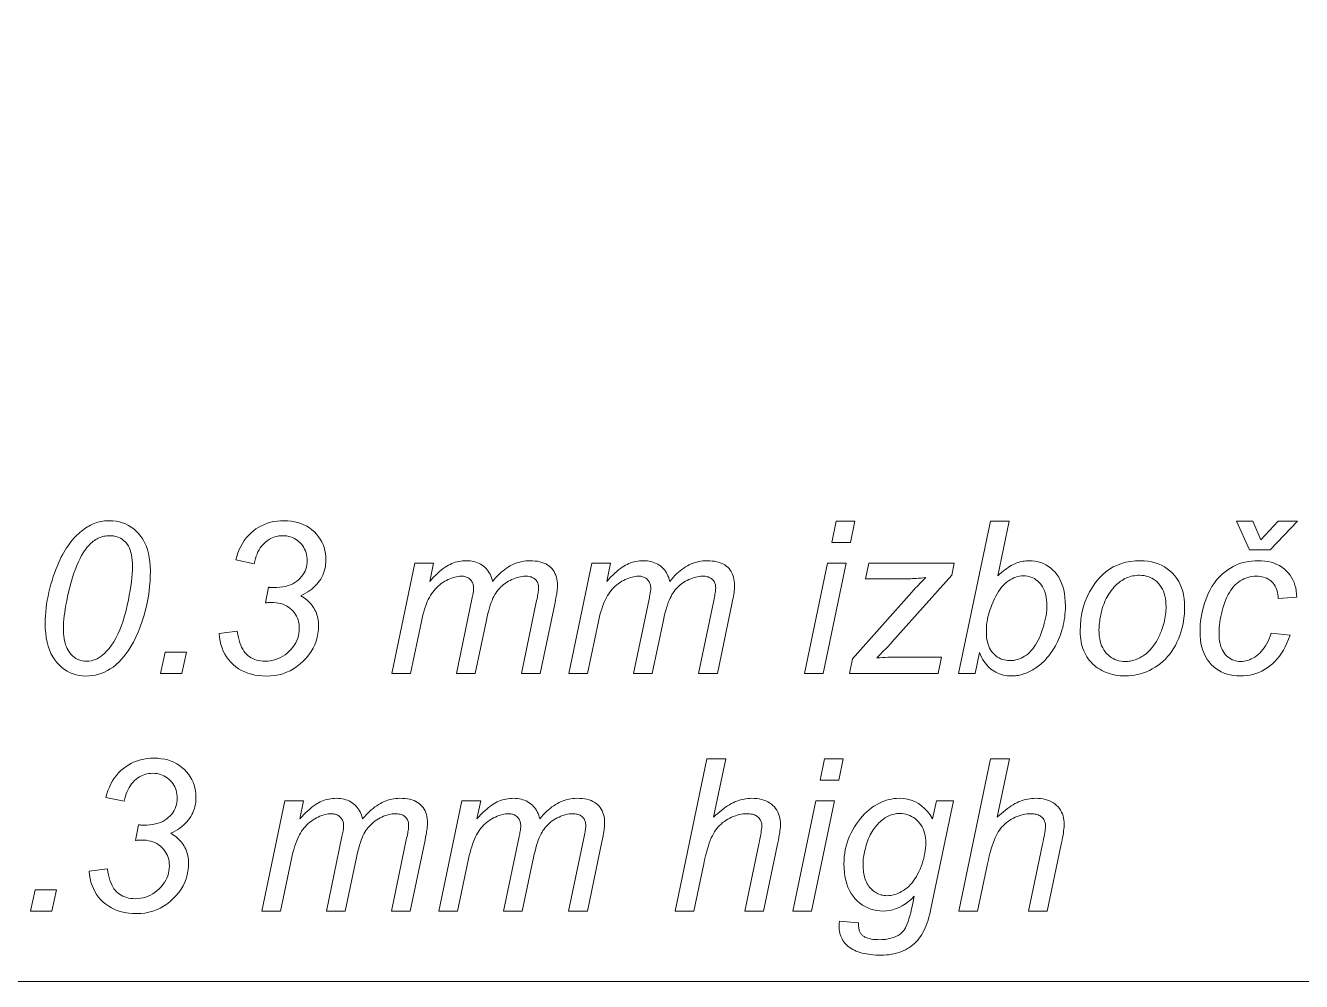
# Model space of a CAD drawing. Extents: x 0 to 420, y 0 to 594.
# Drawn here: x 80.12 to 105.27, y 207.72 to 226.56 of the extents above; entities that cross this region are included whole.
import ezdxf

# ---------------------------------------------------------------- set-up
doc = ezdxf.new("R2010")
doc.units = 0

msp = doc.modelspace()

# ---------------------------------------------------------------- linework, layer by layer
at = {"lineweight": 13}
msp.add_lwpolyline([(132.351, 299.588), (115.354, 207.718), (56.916, 207.718)], dxfattribs=at)
for points in [[(80.509, 214.772), (80.51, 214.849), (80.513, 214.925), (80.519, 215.002), (80.527, 215.079), (80.537, 215.156), (80.549, 215.234), (80.564, 215.311), (80.581, 215.389), (80.601, 215.467), (80.622, 215.546), (80.645, 215.623), (80.669, 215.697), (80.693, 215.767), (80.717, 215.835), (80.742, 215.899), (80.768, 215.961), (80.794, 216.019), (80.82, 216.074), (80.847, 216.126), (80.875, 216.174), (80.903, 216.22), (80.931, 216.264), (80.959, 216.306), (80.988, 216.346), (81.017, 216.384), (81.046, 216.42), (81.075, 216.453), (81.104, 216.485), (81.134, 216.515), (81.163, 216.542), (81.193, 216.568), (81.223, 216.593), (81.253, 216.616), (81.282, 216.638), (81.312, 216.658), (81.341, 216.677), (81.37, 216.694), (81.399, 216.71), (81.428, 216.725), (81.457, 216.738), (81.486, 216.75), (81.516, 216.76), (81.546, 216.77), (81.578, 216.778), (81.609, 216.785), (81.642, 216.79), (81.675, 216.795), (81.708, 216.798), (81.742, 216.8), (81.777, 216.8), (81.845, 216.798), (81.91, 216.79), (81.973, 216.777), (82.034, 216.759), (82.093, 216.736), (82.149, 216.708), (82.203, 216.675), (82.255, 216.637), (82.304, 216.593), (82.351, 216.545), (82.395, 216.491), (82.434, 216.433), (82.469, 216.371), (82.499, 216.304), (82.524, 216.232), (82.545, 216.156), (82.561, 216.075), (82.572, 215.99), (82.579, 215.9), (82.582, 215.806), (82.58, 215.706), (82.575, 215.607), (82.567, 215.508), (82.556, 215.41), (82.542, 215.311), (82.524, 215.213), (82.503, 215.115), (82.479, 215.017), (82.452, 214.919), (82.422, 214.821), (82.383, 214.709), (82.341, 214.602), (82.296, 214.501), (82.248, 214.406), (82.197, 214.317), (82.143, 214.233), (82.086, 214.155), (82.026, 214.083), (81.964, 214.016), (81.898, 213.956), (81.846, 213.914), (81.792, 213.877), (81.737, 213.844), (81.68, 213.816), (81.622, 213.792), (81.563, 213.772), (81.502, 213.757), (81.44, 213.746), (81.376, 213.739), (81.311, 213.737), (81.244, 213.74), (81.18, 213.747), (81.118, 213.761), (81.057, 213.779), (80.999, 213.803), (80.943, 213.832), (80.89, 213.867), (80.838, 213.906), (80.788, 213.952), (80.741, 214.002), (80.697, 214.057), (80.657, 214.118), (80.622, 214.183), (80.592, 214.252), (80.567, 214.327), (80.546, 214.406), (80.529, 214.491), (80.518, 214.58), (80.511, 214.674)], [(83.936, 214.574), (84.296, 214.619), (84.306, 214.558), (84.317, 214.5), (84.33, 214.446), (84.345, 214.395), (84.362, 214.349), (84.381, 214.305), (84.402, 214.265), (84.425, 214.229), (84.45, 214.197), (84.478, 214.168), (84.506, 214.142), (84.537, 214.119), (84.569, 214.098), (84.604, 214.081), (84.639, 214.066), (84.677, 214.053), (84.716, 214.044), (84.757, 214.037), (84.8, 214.033), (84.845, 214.032), (84.899, 214.034), (84.952, 214.039), (85.003, 214.049), (85.052, 214.063), (85.1, 214.081), (85.147, 214.102), (85.192, 214.128), (85.236, 214.157), (85.278, 214.191), (85.319, 214.228), (85.356, 214.268), (85.39, 214.309), (85.42, 214.351), (85.446, 214.394), (85.468, 214.439), (85.486, 214.484), (85.5, 214.531), (85.51, 214.579), (85.516, 214.628), (85.518, 214.678), (85.517, 214.722), (85.512, 214.764), (85.505, 214.804), (85.494, 214.843), (85.481, 214.88), (85.464, 214.916), (85.445, 214.95), (85.423, 214.983), (85.397, 215.014), (85.369, 215.044), (85.338, 215.071), (85.305, 215.095), (85.27, 215.117), (85.233, 215.136), (85.194, 215.152), (85.153, 215.165), (85.109, 215.175), (85.064, 215.182), (85.017, 215.186), (84.968, 215.188), (84.961, 215.188), (84.954, 215.187), (84.945, 215.187), (84.935, 215.186), (84.924, 215.186), (84.911, 215.185), (84.897, 215.184), (84.882, 215.183), (84.866, 215.181), (84.849, 215.18), (84.912, 215.489), (84.923, 215.487), (84.933, 215.486), (84.944, 215.484), (84.954, 215.483), (84.965, 215.482), (84.975, 215.482), (84.985, 215.481), (84.995, 215.481), (85.005, 215.48), (85.015, 215.48), (85.077, 215.482), (85.136, 215.487), (85.192, 215.494), (85.245, 215.505), (85.295, 215.519), (85.343, 215.536), (85.387, 215.556), (85.429, 215.579), (85.467, 215.606), (85.503, 215.635), (85.535, 215.667), (85.564, 215.7), (85.59, 215.734), (85.612, 215.77), (85.631, 215.807), (85.646, 215.846), (85.658, 215.886), (85.667, 215.927), (85.672, 215.97), (85.674, 216.015), (85.672, 216.055), (85.668, 216.095), (85.661, 216.133), (85.651, 216.169), (85.639, 216.205), (85.623, 216.239), (85.605, 216.272), (85.584, 216.303), (85.56, 216.334), (85.533, 216.362), (85.505, 216.389), (85.475, 216.413), (85.444, 216.434), (85.411, 216.453), (85.378, 216.468), (85.343, 216.481), (85.307, 216.491), (85.269, 216.498), (85.231, 216.502), (85.191, 216.504), (85.151, 216.502), (85.113, 216.498), (85.075, 216.491), (85.038, 216.481), (85.002, 216.468), (84.967, 216.452), (84.932, 216.433), (84.899, 216.411), (84.866, 216.387), (84.834, 216.359), (84.803, 216.329), (84.775, 216.297), (84.749, 216.262), (84.725, 216.225), (84.703, 216.185), (84.684, 216.143), (84.667, 216.099), (84.653, 216.052), (84.64, 216.003), (84.63, 215.951), (84.266, 216.025), (84.285, 216.097), (84.308, 216.166), (84.335, 216.232), (84.364, 216.294), (84.397, 216.353), (84.433, 216.409), (84.473, 216.461), (84.516, 216.51), (84.562, 216.556), (84.612, 216.598), (84.664, 216.636), (84.718, 216.671), (84.774, 216.701), (84.831, 216.727), (84.891, 216.75), (84.952, 216.768), (85.016, 216.782), (85.081, 216.792), (85.148, 216.798), (85.217, 216.8), (85.29, 216.798), (85.359, 216.791), (85.426, 216.78), (85.49, 216.765), (85.551, 216.745), (85.609, 216.72), (85.664, 216.691), (85.717, 216.658), (85.767, 216.62), (85.814, 216.577), (85.857, 216.532), (85.896, 216.484), (85.93, 216.434), (85.96, 216.382), (85.985, 216.329), (86.005, 216.273), (86.021, 216.215), (86.033, 216.155), (86.04, 216.093), (86.042, 216.029), (86.041, 215.982), (86.037, 215.936), (86.031, 215.892), (86.022, 215.849), (86.011, 215.807), (85.997, 215.766), (85.981, 215.726), (85.963, 215.688), (85.942, 215.65), (85.918, 215.614), (85.892, 215.58), (85.864, 215.546), (85.833, 215.514), (85.799, 215.482), (85.763, 215.453), (85.725, 215.424), (85.684, 215.396), (85.641, 215.37), (85.595, 215.345), (85.547, 215.321), (85.581, 215.299), (85.614, 215.277), (85.644, 215.254), (85.673, 215.23), (85.7, 215.206), (85.726, 215.18), (85.75, 215.154), (85.771, 215.126), (85.791, 215.098), (85.81, 215.069), (85.826, 215.039), (85.841, 215.008), (85.854, 214.977), (85.865, 214.944), (85.875, 214.911), (85.883, 214.877), (85.889, 214.842), (85.893, 214.806), (85.896, 214.769), (85.897, 214.731), (85.894, 214.652), (85.885, 214.574), (85.87, 214.499), (85.848, 214.426), (85.821, 214.355), (85.788, 214.286), (85.749, 214.22), (85.704, 214.155), (85.652, 214.093), (85.595, 214.033), (85.533, 213.976), (85.469, 213.926), (85.403, 213.882), (85.335, 213.843), (85.264, 213.811), (85.19, 213.784), (85.115, 213.764), (85.037, 213.749), (84.956, 213.74), (84.873, 213.737), (84.794, 213.739), (84.717, 213.746), (84.643, 213.757), (84.573, 213.773), (84.505, 213.794), (84.441, 213.819), (84.38, 213.849), (84.322, 213.883), (84.267, 213.922), (84.216, 213.965), (84.168, 214.012), (84.124, 214.062), (84.085, 214.116), (84.051, 214.172), (84.02, 214.231), (83.995, 214.294), (83.973, 214.359), (83.957, 214.428), (83.944, 214.499)], [(96.014, 216.369), (96.102, 216.788), (96.47, 216.788), (96.382, 216.369)], [(98.515, 213.788), (99.141, 216.788), (99.511, 216.788), (99.288, 215.716), (99.323, 215.747), (99.357, 215.777), (99.391, 215.804), (99.424, 215.83), (99.456, 215.854), (99.488, 215.875), (99.519, 215.895), (99.549, 215.914), (99.578, 215.93), (99.607, 215.944), (99.636, 215.957), (99.665, 215.968), (99.695, 215.978), (99.724, 215.986), (99.754, 215.994), (99.784, 216), (99.814, 216.004), (99.845, 216.008), (99.875, 216.01), (99.906, 216.01), (99.966, 216.008), (100.024, 216.001), (100.08, 215.99), (100.134, 215.974), (100.186, 215.954), (100.236, 215.929), (100.283, 215.899), (100.329, 215.865), (100.373, 215.826), (100.415, 215.783), (100.453, 215.736), (100.488, 215.684), (100.519, 215.628), (100.545, 215.568), (100.567, 215.504), (100.586, 215.436), (100.6, 215.364), (100.61, 215.288), (100.616, 215.207), (100.618, 215.122), (100.618, 215.065), (100.615, 215.009), (100.611, 214.954), (100.605, 214.899), (100.598, 214.846), (100.589, 214.794), (100.578, 214.742), (100.566, 214.692), (100.552, 214.643), (100.537, 214.594), (100.52, 214.547), (100.502, 214.502), (100.484, 214.458), (100.465, 214.415), (100.445, 214.374), (100.424, 214.335), (100.403, 214.297), (100.381, 214.26), (100.358, 214.226), (100.334, 214.192), (100.31, 214.16), (100.285, 214.13), (100.261, 214.1), (100.236, 214.073), (100.211, 214.046), (100.186, 214.021), (100.161, 213.997), (100.136, 213.974), (100.11, 213.952), (100.084, 213.932), (100.058, 213.913), (100.032, 213.895), (100.006, 213.878), (99.98, 213.862), (99.954, 213.847), (99.927, 213.833), (99.901, 213.82), (99.874, 213.808), (99.847, 213.797), (99.82, 213.787), (99.793, 213.778), (99.767, 213.77), (99.74, 213.763), (99.714, 213.756), (99.688, 213.751), (99.662, 213.747), (99.636, 213.743), (99.611, 213.741), (99.585, 213.739), (99.56, 213.739), (99.518, 213.74), (99.476, 213.743), (99.436, 213.749), (99.397, 213.757), (99.358, 213.767), (99.321, 213.78), (99.285, 213.795), (99.249, 213.812), (99.215, 213.831), (99.182, 213.853), (99.15, 213.876), (99.119, 213.903), (99.09, 213.931), (99.062, 213.963), (99.036, 213.996), (99.011, 214.032), (98.988, 214.07), (98.966, 214.111), (98.945, 214.154), (98.926, 214.199), (98.84, 213.788)], [(105.196, 216.788), (104.654, 216.225), (104.245, 216.225), (103.993, 216.788), (104.316, 216.788), (104.472, 216.424), (104.811, 216.788)], [(80.867, 214.678), (80.868, 214.624), (80.87, 214.573), (80.875, 214.523), (80.881, 214.477), (80.89, 214.432), (80.9, 214.39), (80.912, 214.351), (80.926, 214.313), (80.941, 214.279), (80.959, 214.246), (80.985, 214.206), (81.014, 214.169), (81.045, 214.137), (81.078, 214.109), (81.114, 214.085), (81.152, 214.066), (81.193, 214.051), (81.236, 214.04), (81.281, 214.034), (81.329, 214.032), (81.372, 214.034), (81.414, 214.039), (81.455, 214.049), (81.495, 214.063), (81.534, 214.08), (81.573, 214.102), (81.611, 214.127), (81.648, 214.156), (81.684, 214.189), (81.72, 214.226), (81.77, 214.283), (81.816, 214.346), (81.861, 214.413), (81.903, 214.486), (81.942, 214.564), (81.979, 214.647), (82.014, 214.735), (82.045, 214.828), (82.075, 214.926), (82.102, 215.029), (82.126, 215.133), (82.148, 215.233), (82.167, 215.329), (82.184, 215.421), (82.198, 215.51), (82.209, 215.594), (82.218, 215.675), (82.224, 215.752), (82.228, 215.825), (82.23, 215.894), (82.228, 215.957), (82.225, 216.016), (82.218, 216.072), (82.21, 216.124), (82.199, 216.172), (82.185, 216.217), (82.169, 216.258), (82.15, 216.296), (82.129, 216.33), (82.106, 216.36), (82.08, 216.388), (82.053, 216.412), (82.024, 216.433), (81.994, 216.452), (81.962, 216.468), (81.929, 216.481), (81.894, 216.491), (81.857, 216.498), (81.819, 216.502), (81.779, 216.504), (81.75, 216.503), (81.721, 216.501), (81.693, 216.497), (81.665, 216.492), (81.637, 216.485), (81.61, 216.476), (81.583, 216.467), (81.556, 216.455), (81.53, 216.442), (81.504, 216.428), (81.479, 216.412), (81.453, 216.393), (81.428, 216.373), (81.404, 216.35), (81.379, 216.325), (81.355, 216.298), (81.331, 216.269), (81.307, 216.237), (81.283, 216.204), (81.26, 216.168), (81.227, 216.113), (81.195, 216.054), (81.164, 215.989), (81.134, 215.919), (81.105, 215.844), (81.076, 215.763), (81.049, 215.678), (81.022, 215.587), (80.996, 215.491), (80.971, 215.39), (80.951, 215.304), (80.933, 215.22), (80.918, 215.141), (80.904, 215.064), (80.893, 214.991), (80.883, 214.922), (80.876, 214.856), (80.871, 214.793), (80.868, 214.734)], [(87.339, 213.788), (87.794, 215.961), (88.164, 215.961), (88.088, 215.603), (88.129, 215.648), (88.169, 215.69), (88.208, 215.729), (88.247, 215.765), (88.284, 215.799), (88.321, 215.829), (88.356, 215.857), (88.391, 215.882), (88.425, 215.903), (88.458, 215.922), (88.491, 215.939), (88.524, 215.954), (88.558, 215.967), (88.592, 215.979), (88.627, 215.988), (88.663, 215.996), (88.699, 216.003), (88.736, 216.007), (88.773, 216.01), (88.811, 216.01), (88.851, 216.009), (88.889, 216.006), (88.926, 216.001), (88.962, 215.993), (88.997, 215.984), (89.03, 215.972), (89.062, 215.958), (89.092, 215.942), (89.122, 215.923), (89.149, 215.903), (89.176, 215.881), (89.2, 215.857), (89.223, 215.831), (89.243, 215.803), (89.262, 215.774), (89.279, 215.743), (89.294, 215.711), (89.308, 215.677), (89.319, 215.641), (89.328, 215.603), (89.362, 215.643), (89.395, 215.681), (89.429, 215.717), (89.464, 215.75), (89.499, 215.782), (89.534, 215.812), (89.569, 215.839), (89.605, 215.864), (89.641, 215.888), (89.677, 215.909), (89.714, 215.928), (89.751, 215.946), (89.789, 215.961), (89.827, 215.974), (89.865, 215.985), (89.904, 215.994), (89.943, 216.001), (89.983, 216.006), (90.023, 216.009), (90.063, 216.01), (90.116, 216.009), (90.167, 216.005), (90.214, 215.999), (90.259, 215.99), (90.301, 215.978), (90.341, 215.964), (90.377, 215.947), (90.411, 215.928), (90.443, 215.906), (90.471, 215.882), (90.497, 215.855), (90.52, 215.826), (90.541, 215.795), (90.558, 215.762), (90.573, 215.726), (90.586, 215.689), (90.595, 215.65), (90.602, 215.608), (90.606, 215.565), (90.607, 215.519), (90.607, 215.498), (90.606, 215.474), (90.603, 215.447), (90.6, 215.418), (90.596, 215.386), (90.591, 215.352), (90.584, 215.315), (90.577, 215.275), (90.569, 215.233), (90.56, 215.188), (90.268, 213.788), (89.897, 213.788), (90.196, 215.225), (90.204, 215.259), (90.21, 215.291), (90.216, 215.321), (90.221, 215.349), (90.225, 215.376), (90.229, 215.4), (90.232, 215.422), (90.233, 215.442), (90.235, 215.46), (90.235, 215.476), (90.234, 215.497), (90.232, 215.517), (90.229, 215.536), (90.224, 215.554), (90.218, 215.571), (90.211, 215.588), (90.202, 215.603), (90.192, 215.618), (90.18, 215.631), (90.167, 215.644), (90.153, 215.656), (90.138, 215.666), (90.122, 215.675), (90.105, 215.683), (90.086, 215.69), (90.067, 215.696), (90.046, 215.7), (90.024, 215.703), (90.001, 215.705), (89.977, 215.706), (89.944, 215.705), (89.911, 215.702), (89.877, 215.696), (89.844, 215.689), (89.81, 215.68), (89.776, 215.669), (89.742, 215.656), (89.708, 215.641), (89.674, 215.624), (89.64, 215.605), (89.606, 215.585), (89.574, 215.563), (89.543, 215.539), (89.514, 215.515), (89.487, 215.489), (89.461, 215.462), (89.436, 215.434), (89.414, 215.405), (89.392, 215.374), (89.372, 215.342), (89.354, 215.308), (89.335, 215.27), (89.317, 215.229), (89.3, 215.184), (89.283, 215.136), (89.267, 215.084), (89.251, 215.029), (89.235, 214.97), (89.22, 214.908), (89.206, 214.842), (88.985, 213.788), (88.614, 213.788), (88.921, 215.255), (88.927, 215.284), (88.933, 215.312), (88.938, 215.337), (88.942, 215.361), (88.946, 215.383), (88.949, 215.404), (88.951, 215.422), (88.953, 215.439), (88.954, 215.455), (88.954, 215.468), (88.953, 215.489), (88.951, 215.509), (88.948, 215.528), (88.943, 215.547), (88.937, 215.564), (88.93, 215.581), (88.921, 215.597), (88.911, 215.612), (88.9, 215.627), (88.887, 215.64), (88.874, 215.652), (88.859, 215.664), (88.844, 215.673), (88.828, 215.682), (88.811, 215.689), (88.793, 215.695), (88.775, 215.7), (88.756, 215.703), (88.735, 215.705), (88.715, 215.706), (88.683, 215.705), (88.651, 215.702), (88.619, 215.696), (88.586, 215.689), (88.553, 215.68), (88.52, 215.669), (88.486, 215.656), (88.453, 215.641), (88.418, 215.624), (88.384, 215.605), (88.35, 215.584), (88.317, 215.562), (88.286, 215.538), (88.256, 215.512), (88.227, 215.485), (88.2, 215.457), (88.174, 215.426), (88.149, 215.394), (88.125, 215.361), (88.103, 215.326), (88.081, 215.289), (88.061, 215.248), (88.041, 215.205), (88.022, 215.158), (88.004, 215.109), (87.987, 215.056), (87.97, 215.001), (87.954, 214.942), (87.939, 214.88), (87.925, 214.815), (87.71, 213.788)], [(90.831, 213.788), (91.285, 215.961), (91.655, 215.961), (91.579, 215.603), (91.62, 215.648), (91.66, 215.69), (91.7, 215.729), (91.738, 215.765), (91.775, 215.799), (91.812, 215.829), (91.847, 215.857), (91.882, 215.882), (91.916, 215.903), (91.949, 215.922), (91.982, 215.939), (92.015, 215.954), (92.049, 215.967), (92.083, 215.979), (92.118, 215.988), (92.154, 215.996), (92.19, 216.003), (92.227, 216.007), (92.264, 216.01), (92.302, 216.01), (92.342, 216.009), (92.38, 216.006), (92.417, 216.001), (92.453, 215.993), (92.488, 215.984), (92.521, 215.972), (92.553, 215.958), (92.583, 215.942), (92.613, 215.923), (92.641, 215.903), (92.667, 215.881), (92.691, 215.857), (92.714, 215.831), (92.735, 215.803), (92.753, 215.774), (92.77, 215.743), (92.785, 215.711), (92.799, 215.677), (92.81, 215.641), (92.82, 215.603), (92.853, 215.643), (92.887, 215.681), (92.921, 215.717), (92.955, 215.75), (92.99, 215.782), (93.025, 215.812), (93.06, 215.839), (93.096, 215.864), (93.132, 215.888), (93.169, 215.909), (93.205, 215.928), (93.243, 215.946), (93.28, 215.961), (93.318, 215.974), (93.357, 215.985), (93.395, 215.994), (93.434, 216.001), (93.474, 216.006), (93.514, 216.009), (93.554, 216.01), (93.607, 216.009), (93.658, 216.005), (93.705, 215.999), (93.75, 215.99), (93.792, 215.978), (93.832, 215.964), (93.869, 215.947), (93.903, 215.928), (93.934, 215.906), (93.963, 215.882), (93.988, 215.855), (94.012, 215.826), (94.032, 215.795), (94.05, 215.762), (94.065, 215.726), (94.077, 215.689), (94.086, 215.65), (94.093, 215.608), (94.097, 215.565), (94.099, 215.519), (94.098, 215.498), (94.097, 215.474), (94.094, 215.447), (94.091, 215.418), (94.087, 215.386), (94.082, 215.352), (94.076, 215.315), (94.068, 215.275), (94.06, 215.233), (94.052, 215.188), (93.759, 213.788), (93.389, 213.788), (93.687, 215.225), (93.695, 215.259), (93.701, 215.291), (93.707, 215.321), (93.712, 215.349), (93.716, 215.376), (93.72, 215.4), (93.723, 215.422), (93.725, 215.442), (93.726, 215.46), (93.726, 215.476), (93.725, 215.497), (93.723, 215.517), (93.72, 215.536), (93.715, 215.554), (93.709, 215.571), (93.702, 215.588), (93.693, 215.603), (93.683, 215.618), (93.671, 215.631), (93.659, 215.644), (93.645, 215.656), (93.629, 215.666), (93.613, 215.675), (93.596, 215.683), (93.577, 215.69), (93.558, 215.696), (93.537, 215.7), (93.515, 215.703), (93.492, 215.705), (93.468, 215.706), (93.435, 215.705), (93.402, 215.702), (93.368, 215.696), (93.335, 215.689), (93.301, 215.68), (93.267, 215.669), (93.233, 215.656), (93.199, 215.641), (93.165, 215.624), (93.131, 215.605), (93.097, 215.585), (93.065, 215.563), (93.034, 215.539), (93.005, 215.515), (92.978, 215.489), (92.952, 215.462), (92.928, 215.434), (92.905, 215.405), (92.883, 215.374), (92.864, 215.342), (92.845, 215.308), (92.826, 215.27), (92.809, 215.229), (92.791, 215.184), (92.774, 215.136), (92.758, 215.084), (92.742, 215.029), (92.726, 214.97), (92.711, 214.908), (92.697, 214.842), (92.476, 213.788), (92.105, 213.788), (92.412, 215.255), (92.419, 215.284), (92.424, 215.312), (92.429, 215.337), (92.433, 215.361), (92.437, 215.383), (92.44, 215.404), (92.442, 215.422), (92.444, 215.439), (92.445, 215.455), (92.445, 215.468), (92.444, 215.489), (92.442, 215.509), (92.439, 215.528), (92.434, 215.547), (92.428, 215.564), (92.421, 215.581), (92.413, 215.597), (92.403, 215.612), (92.391, 215.627), (92.379, 215.64), (92.365, 215.652), (92.35, 215.664), (92.335, 215.673), (92.319, 215.682), (92.302, 215.689), (92.284, 215.695), (92.266, 215.7), (92.247, 215.703), (92.227, 215.705), (92.206, 215.706), (92.174, 215.705), (92.142, 215.702), (92.11, 215.696), (92.077, 215.689), (92.044, 215.68), (92.011, 215.669), (91.978, 215.656), (91.944, 215.641), (91.91, 215.624), (91.875, 215.605), (91.841, 215.584), (91.809, 215.562), (91.777, 215.538), (91.747, 215.512), (91.718, 215.485), (91.691, 215.457), (91.665, 215.426), (91.64, 215.394), (91.616, 215.361), (91.594, 215.326), (91.573, 215.289), (91.552, 215.248), (91.532, 215.205), (91.513, 215.158), (91.495, 215.109), (91.478, 215.056), (91.461, 215.001), (91.445, 214.942), (91.43, 214.88), (91.416, 214.815), (91.201, 213.788)], [(95.474, 213.788), (95.928, 215.961), (96.298, 215.961), (95.844, 213.788)], [(96.362, 213.788), (96.421, 214.075), (97.59, 215.39), (97.615, 215.418), (97.641, 215.446), (97.667, 215.475), (97.694, 215.503), (97.722, 215.532), (97.75, 215.561), (97.779, 215.59), (97.808, 215.62), (97.838, 215.649), (97.868, 215.679), (97.817, 215.674), (97.768, 215.669), (97.723, 215.665), (97.681, 215.662), (97.641, 215.659), (97.605, 215.657), (97.572, 215.655), (97.541, 215.653), (97.514, 215.653), (97.489, 215.652), (96.681, 215.652), (96.747, 215.961), (98.427, 215.961), (98.378, 215.728), (97.199, 214.404), (97.178, 214.381), (97.155, 214.356), (97.13, 214.329), (97.103, 214.301), (97.074, 214.27), (97.043, 214.239), (97.01, 214.205), (96.976, 214.17), (96.939, 214.133), (96.9, 214.095), (96.96, 214.099), (97.016, 214.102), (97.068, 214.104), (97.116, 214.107), (97.16, 214.109), (97.201, 214.11), (97.237, 214.112), (97.27, 214.113), (97.299, 214.113), (97.324, 214.113), (98.179, 214.113), (98.112, 213.788)], [(100.911, 214.613), (100.915, 214.738), (100.926, 214.859), (100.945, 214.975), (100.971, 215.087), (101.005, 215.194), (101.046, 215.298), (101.095, 215.396), (101.151, 215.491), (101.214, 215.581), (101.285, 215.667), (101.349, 215.732), (101.417, 215.79), (101.488, 215.842), (101.563, 215.887), (101.643, 215.924), (101.726, 215.955), (101.812, 215.979), (101.903, 215.997), (101.998, 216.007), (102.096, 216.01), (102.173, 216.008), (102.247, 216.001), (102.318, 215.988), (102.386, 215.971), (102.451, 215.949), (102.512, 215.922), (102.571, 215.89), (102.627, 215.853), (102.68, 215.812), (102.729, 215.765), (102.775, 215.714), (102.816, 215.66), (102.852, 215.602), (102.883, 215.541), (102.91, 215.476), (102.931, 215.408), (102.948, 215.337), (102.96, 215.262), (102.967, 215.184), (102.97, 215.102), (102.968, 215.027), (102.964, 214.954), (102.956, 214.882), (102.945, 214.811), (102.932, 214.74), (102.915, 214.671), (102.895, 214.603), (102.873, 214.536), (102.847, 214.47), (102.818, 214.405), (102.787, 214.342), (102.753, 214.282), (102.716, 214.225), (102.677, 214.171), (102.635, 214.12), (102.59, 214.072), (102.544, 214.028), (102.494, 213.986), (102.442, 213.947), (102.387, 213.911), (102.331, 213.878), (102.275, 213.849), (102.217, 213.823), (102.159, 213.801), (102.101, 213.782), (102.042, 213.766), (101.982, 213.754), (101.922, 213.746), (101.861, 213.741), (101.799, 213.739), (101.749, 213.74), (101.699, 213.743), (101.651, 213.749), (101.604, 213.756), (101.557, 213.766), (101.511, 213.778), (101.466, 213.792), (101.423, 213.808), (101.38, 213.827), (101.338, 213.847), (101.297, 213.87), (101.259, 213.894), (101.222, 213.921), (101.187, 213.949), (101.155, 213.978), (101.124, 214.01), (101.095, 214.043), (101.068, 214.079), (101.043, 214.116), (101.02, 214.154), (101, 214.195), (100.981, 214.236), (100.965, 214.279), (100.95, 214.323), (100.938, 214.368), (100.929, 214.415), (100.921, 214.462), (100.915, 214.511), (100.912, 214.561)], [(104.676, 214.58), (105.047, 214.541), (105.018, 214.462), (104.986, 214.387), (104.953, 214.316), (104.917, 214.249), (104.878, 214.186), (104.837, 214.128), (104.794, 214.074), (104.749, 214.024), (104.701, 213.978), (104.651, 213.936), (104.599, 213.899), (104.545, 213.865), (104.49, 213.836), (104.434, 213.81), (104.376, 213.788), (104.317, 213.771), (104.257, 213.757), (104.195, 213.747), (104.131, 213.741), (104.067, 213.739), (103.997, 213.741), (103.93, 213.748), (103.866, 213.76), (103.805, 213.776), (103.746, 213.796), (103.69, 213.821), (103.637, 213.851), (103.586, 213.886), (103.538, 213.925), (103.493, 213.968), (103.451, 214.016), (103.413, 214.067), (103.38, 214.122), (103.352, 214.181), (103.328, 214.243), (103.308, 214.309), (103.292, 214.378), (103.281, 214.451), (103.275, 214.528), (103.273, 214.609), (103.274, 214.68), (103.278, 214.751), (103.285, 214.821), (103.295, 214.892), (103.308, 214.962), (103.323, 215.032), (103.342, 215.101), (103.363, 215.171), (103.387, 215.24), (103.414, 215.309), (103.443, 215.376), (103.475, 215.439), (103.509, 215.5), (103.546, 215.557), (103.585, 215.611), (103.627, 215.662), (103.671, 215.709), (103.718, 215.753), (103.767, 215.794), (103.818, 215.831), (103.871, 215.865), (103.926, 215.896), (103.982, 215.923), (104.04, 215.946), (104.1, 215.966), (104.16, 215.982), (104.223, 215.994), (104.286, 216.003), (104.352, 216.009), (104.419, 216.01), (104.487, 216.008), (104.553, 216.003), (104.615, 215.993), (104.675, 215.979), (104.732, 215.961), (104.786, 215.939), (104.837, 215.914), (104.885, 215.884), (104.931, 215.85), (104.973, 215.813), (105.012, 215.772), (105.047, 215.729), (105.077, 215.683), (105.104, 215.635), (105.127, 215.583), (105.145, 215.53), (105.159, 215.474), (105.17, 215.415), (105.176, 215.354), (105.178, 215.29), (104.813, 215.266), (104.812, 215.306), (104.808, 215.345), (104.802, 215.381), (104.793, 215.416), (104.783, 215.45), (104.769, 215.481), (104.754, 215.511), (104.736, 215.539), (104.716, 215.565), (104.694, 215.589), (104.669, 215.611), (104.644, 215.631), (104.616, 215.648), (104.588, 215.664), (104.557, 215.676), (104.526, 215.687), (104.492, 215.695), (104.458, 215.701), (104.421, 215.704), (104.384, 215.706), (104.34, 215.704), (104.297, 215.7), (104.255, 215.693), (104.215, 215.683), (104.176, 215.67), (104.137, 215.655), (104.101, 215.636), (104.065, 215.615), (104.03, 215.591), (103.997, 215.564), (103.965, 215.535), (103.934, 215.502), (103.905, 215.466), (103.877, 215.428), (103.851, 215.387), (103.826, 215.342), (103.802, 215.295), (103.78, 215.245), (103.759, 215.192), (103.74, 215.136), (103.722, 215.078), (103.707, 215.021), (103.693, 214.965), (103.681, 214.909), (103.67, 214.853), (103.662, 214.798), (103.655, 214.744), (103.651, 214.689), (103.648, 214.635), (103.647, 214.582), (103.648, 214.528), (103.652, 214.476), (103.658, 214.428), (103.667, 214.382), (103.678, 214.339), (103.691, 214.298), (103.707, 214.261), (103.726, 214.226), (103.746, 214.194), (103.77, 214.165), (103.795, 214.138), (103.821, 214.115), (103.849, 214.094), (103.877, 214.076), (103.907, 214.06), (103.938, 214.048), (103.97, 214.038), (104.003, 214.031), (104.037, 214.027), (104.073, 214.025), (104.109, 214.027), (104.144, 214.031), (104.179, 214.038), (104.214, 214.047), (104.249, 214.06), (104.283, 214.075), (104.317, 214.093), (104.351, 214.113), (104.384, 214.136), (104.417, 214.163), (104.45, 214.191), (104.481, 214.223), (104.51, 214.258), (104.538, 214.295), (104.565, 214.335), (104.59, 214.379), (104.614, 214.425), (104.636, 214.474), (104.657, 214.525)], [(99.063, 214.68), (99.061, 214.611), (99.062, 214.556), (99.066, 214.505), (99.073, 214.456), (99.082, 214.409), (99.094, 214.366), (99.109, 214.325), (99.126, 214.286), (99.146, 214.251), (99.169, 214.217), (99.194, 214.187), (99.221, 214.16), (99.25, 214.135), (99.28, 214.113), (99.311, 214.094), (99.343, 214.078), (99.377, 214.065), (99.412, 214.055), (99.449, 214.048), (99.487, 214.043), (99.526, 214.042), (99.564, 214.043), (99.602, 214.047), (99.639, 214.054), (99.676, 214.064), (99.712, 214.076), (99.747, 214.091), (99.782, 214.108), (99.816, 214.129), (99.85, 214.152), (99.883, 214.178), (99.915, 214.207), (99.945, 214.238), (99.975, 214.273), (100.004, 214.311), (100.031, 214.352), (100.057, 214.396), (100.082, 214.443), (100.106, 214.493), (100.128, 214.546), (100.15, 214.603), (100.17, 214.66), (100.187, 214.716), (100.203, 214.772), (100.217, 214.826), (100.228, 214.88), (100.237, 214.933), (100.245, 214.984), (100.25, 215.035), (100.253, 215.085), (100.254, 215.135), (100.253, 215.188), (100.249, 215.239), (100.242, 215.288), (100.233, 215.334), (100.221, 215.378), (100.207, 215.419), (100.189, 215.458), (100.17, 215.495), (100.147, 215.529), (100.122, 215.56), (100.095, 215.589), (100.067, 215.615), (100.037, 215.637), (100.007, 215.657), (99.975, 215.674), (99.941, 215.687), (99.907, 215.698), (99.871, 215.706), (99.834, 215.71), (99.796, 215.712), (99.756, 215.71), (99.717, 215.705), (99.678, 215.698), (99.641, 215.687), (99.603, 215.673), (99.567, 215.656), (99.531, 215.636), (99.496, 215.613), (99.461, 215.587), (99.427, 215.557), (99.394, 215.525), (99.362, 215.489), (99.332, 215.449), (99.302, 215.407), (99.273, 215.361), (99.246, 215.312), (99.22, 215.259), (99.194, 215.203), (99.17, 215.144), (99.147, 215.081), (99.131, 215.034), (99.117, 214.989), (99.104, 214.945), (99.093, 214.902), (99.084, 214.861), (99.077, 214.822), (99.071, 214.784), (99.066, 214.748), (99.064, 214.713)], [(101.281, 214.65), (101.283, 214.59), (101.287, 214.533), (101.295, 214.479), (101.305, 214.428), (101.318, 214.38), (101.334, 214.335), (101.354, 214.293), (101.376, 214.253), (101.401, 214.217), (101.429, 214.184), (101.459, 214.154), (101.491, 214.127), (101.524, 214.103), (101.559, 214.083), (101.596, 214.065), (101.634, 214.051), (101.674, 214.04), (101.716, 214.032), (101.759, 214.027), (101.803, 214.025), (101.827, 214.026), (101.851, 214.027), (101.874, 214.03), (101.898, 214.033), (101.921, 214.037), (101.945, 214.043), (101.968, 214.049), (101.992, 214.056), (102.015, 214.064), (102.039, 214.074), (102.062, 214.084), (102.085, 214.095), (102.107, 214.107), (102.129, 214.12), (102.151, 214.134), (102.173, 214.149), (102.194, 214.165), (102.215, 214.183), (102.235, 214.201), (102.255, 214.22), (102.275, 214.24), (102.294, 214.26), (102.313, 214.281), (102.331, 214.303), (102.348, 214.325), (102.365, 214.348), (102.381, 214.371), (102.397, 214.395), (102.412, 214.419), (102.426, 214.444), (102.44, 214.469), (102.453, 214.495), (102.466, 214.521), (102.478, 214.548), (102.49, 214.575), (102.501, 214.602), (102.512, 214.63), (102.522, 214.658), (102.531, 214.686), (102.54, 214.715), (102.552, 214.755), (102.563, 214.795), (102.572, 214.835), (102.581, 214.875), (102.588, 214.914), (102.593, 214.952), (102.598, 214.991), (102.601, 215.029), (102.603, 215.066), (102.603, 215.104), (102.602, 215.161), (102.597, 215.216), (102.59, 215.269), (102.58, 215.319), (102.566, 215.366), (102.55, 215.41), (102.531, 215.452), (102.508, 215.491), (102.483, 215.527), (102.455, 215.561), (102.425, 215.592), (102.393, 215.62), (102.359, 215.644), (102.324, 215.665), (102.287, 215.683), (102.249, 215.698), (102.21, 215.709), (102.169, 215.717), (102.126, 215.722), (102.082, 215.724), (102.047, 215.723), (102.013, 215.721), (101.98, 215.716), (101.947, 215.711), (101.915, 215.703), (101.884, 215.694), (101.853, 215.683), (101.823, 215.671), (101.793, 215.657), (101.764, 215.641), (101.736, 215.624), (101.708, 215.605), (101.681, 215.584), (101.654, 215.562), (101.628, 215.539), (101.602, 215.514), (101.577, 215.487), (101.553, 215.459), (101.529, 215.43), (101.505, 215.399), (101.483, 215.366), (101.462, 215.333), (101.442, 215.298), (101.423, 215.263), (101.405, 215.226), (101.389, 215.188), (101.374, 215.15), (101.36, 215.11), (101.347, 215.069), (101.336, 215.027), (101.325, 214.985), (101.316, 214.944), (101.308, 214.904), (101.301, 214.865), (101.295, 214.827), (101.29, 214.79), (101.286, 214.753), (101.284, 214.718), (101.282, 214.683)], [(82.784, 213.788), (82.872, 214.208), (83.292, 214.208), (83.202, 213.788)], [(81.374, 209.892), (81.734, 209.937), (81.744, 209.876), (81.755, 209.818), (81.768, 209.764), (81.783, 209.713), (81.8, 209.666), (81.819, 209.623), (81.84, 209.583), (81.863, 209.547), (81.888, 209.515), (81.915, 209.486), (81.944, 209.46), (81.975, 209.437), (82.007, 209.416), (82.042, 209.398), (82.077, 209.383), (82.115, 209.371), (82.154, 209.362), (82.195, 209.355), (82.238, 209.351), (82.283, 209.349), (82.337, 209.351), (82.389, 209.357), (82.441, 209.367), (82.49, 209.381), (82.538, 209.399), (82.585, 209.42), (82.63, 209.446), (82.674, 209.475), (82.716, 209.509), (82.757, 209.546), (82.794, 209.586), (82.828, 209.627), (82.858, 209.669), (82.884, 209.712), (82.906, 209.757), (82.924, 209.802), (82.938, 209.849), (82.948, 209.897), (82.954, 209.946), (82.956, 209.996), (82.955, 210.04), (82.95, 210.081), (82.943, 210.122), (82.932, 210.161), (82.919, 210.198), (82.902, 210.234), (82.883, 210.268), (82.86, 210.301), (82.835, 210.332), (82.807, 210.361), (82.776, 210.389), (82.743, 210.413), (82.708, 210.435), (82.671, 210.454), (82.632, 210.47), (82.591, 210.483), (82.547, 210.493), (82.502, 210.5), (82.455, 210.504), (82.406, 210.506), (82.399, 210.506), (82.392, 210.505), (82.383, 210.505), (82.373, 210.504), (82.362, 210.504), (82.349, 210.503), (82.335, 210.502), (82.32, 210.5), (82.304, 210.499), (82.287, 210.497), (82.35, 210.806), (82.361, 210.805), (82.371, 210.804), (82.382, 210.802), (82.392, 210.801), (82.402, 210.8), (82.413, 210.8), (82.423, 210.799), (82.433, 210.799), (82.443, 210.798), (82.453, 210.798), (82.515, 210.8), (82.574, 210.804), (82.63, 210.812), (82.683, 210.823), (82.733, 210.837), (82.781, 210.854), (82.825, 210.874), (82.866, 210.897), (82.905, 210.923), (82.941, 210.953), (82.973, 210.984), (83.002, 211.017), (83.028, 211.052), (83.05, 211.088), (83.069, 211.125), (83.084, 211.164), (83.096, 211.204), (83.105, 211.245), (83.11, 211.288), (83.112, 211.332), (83.11, 211.373), (83.106, 211.412), (83.099, 211.451), (83.089, 211.487), (83.077, 211.523), (83.061, 211.557), (83.043, 211.59), (83.022, 211.621), (82.998, 211.651), (82.971, 211.68), (82.943, 211.707), (82.913, 211.731), (82.882, 211.752), (82.849, 211.771), (82.816, 211.786), (82.781, 211.799), (82.745, 211.809), (82.707, 211.816), (82.669, 211.82), (82.629, 211.821), (82.589, 211.82), (82.551, 211.816), (82.513, 211.809), (82.476, 211.798), (82.44, 211.785), (82.405, 211.77), (82.37, 211.751), (82.337, 211.729), (82.304, 211.705), (82.272, 211.677), (82.241, 211.647), (82.213, 211.615), (82.187, 211.58), (82.163, 211.543), (82.141, 211.503), (82.122, 211.461), (82.105, 211.417), (82.09, 211.37), (82.078, 211.321), (82.068, 211.269), (81.704, 211.343), (81.723, 211.415), (81.746, 211.484), (81.773, 211.55), (81.802, 211.612), (81.835, 211.671), (81.871, 211.727), (81.911, 211.779), (81.954, 211.828), (82, 211.873), (82.049, 211.916), (82.102, 211.954), (82.156, 211.989), (82.211, 212.019), (82.269, 212.045), (82.329, 212.068), (82.39, 212.086), (82.454, 212.1), (82.519, 212.11), (82.586, 212.116), (82.655, 212.118), (82.727, 212.116), (82.797, 212.109), (82.864, 212.098), (82.927, 212.083), (82.989, 212.062), (83.047, 212.038), (83.102, 212.009), (83.155, 211.975), (83.205, 211.938), (83.252, 211.895), (83.295, 211.85), (83.334, 211.802), (83.368, 211.752), (83.398, 211.7), (83.423, 211.647), (83.443, 211.591), (83.459, 211.533), (83.471, 211.473), (83.478, 211.411), (83.48, 211.347), (83.479, 211.3), (83.475, 211.254), (83.469, 211.21), (83.46, 211.166), (83.449, 211.124), (83.435, 211.084), (83.419, 211.044), (83.401, 211.006), (83.38, 210.968), (83.356, 210.932), (83.33, 210.898), (83.302, 210.864), (83.271, 210.832), (83.237, 210.8), (83.201, 210.77), (83.163, 210.742), (83.122, 210.714), (83.079, 210.688), (83.033, 210.663), (82.985, 210.639), (83.019, 210.617), (83.052, 210.595), (83.082, 210.572), (83.111, 210.548), (83.138, 210.524), (83.164, 210.498), (83.187, 210.471), (83.209, 210.444), (83.229, 210.416), (83.248, 210.387), (83.264, 210.357), (83.279, 210.326), (83.292, 210.295), (83.303, 210.262), (83.313, 210.229), (83.321, 210.195), (83.327, 210.16), (83.331, 210.124), (83.334, 210.087), (83.335, 210.049), (83.332, 209.97), (83.323, 209.892), (83.307, 209.817), (83.286, 209.744), (83.259, 209.673), (83.226, 209.604), (83.187, 209.538), (83.141, 209.473), (83.09, 209.411), (83.033, 209.35), (82.971, 209.294), (82.907, 209.244), (82.841, 209.2), (82.772, 209.161), (82.702, 209.129), (82.628, 209.102), (82.553, 209.081), (82.475, 209.067), (82.394, 209.058), (82.311, 209.055), (82.232, 209.057), (82.155, 209.064), (82.081, 209.075), (82.011, 209.091), (81.943, 209.112), (81.879, 209.137), (81.818, 209.167), (81.76, 209.201), (81.705, 209.24), (81.654, 209.283), (81.606, 209.33), (81.562, 209.38), (81.523, 209.434), (81.488, 209.49), (81.458, 209.549), (81.433, 209.612), (81.411, 209.677), (81.395, 209.746), (81.382, 209.817)], [(92.926, 209.106), (93.552, 212.106), (93.923, 212.106), (93.683, 210.954), (93.724, 210.993), (93.765, 211.029), (93.805, 211.064), (93.844, 211.096), (93.883, 211.126), (93.921, 211.154), (93.958, 211.179), (93.996, 211.202), (94.032, 211.223), (94.068, 211.241), (94.104, 211.258), (94.14, 211.273), (94.176, 211.286), (94.212, 211.297), (94.248, 211.307), (94.285, 211.314), (94.322, 211.32), (94.359, 211.325), (94.397, 211.327), (94.434, 211.328), (94.487, 211.327), (94.537, 211.323), (94.585, 211.316), (94.631, 211.306), (94.674, 211.293), (94.715, 211.277), (94.753, 211.259), (94.789, 211.237), (94.823, 211.213), (94.854, 211.186), (94.882, 211.157), (94.907, 211.126), (94.93, 211.093), (94.949, 211.058), (94.966, 211.021), (94.979, 210.983), (94.99, 210.942), (94.997, 210.9), (95.002, 210.856), (95.003, 210.811), (95.002, 210.786), (95, 210.757), (94.997, 210.724), (94.993, 210.688), (94.987, 210.648), (94.98, 210.604), (94.971, 210.556), (94.961, 210.504), (94.95, 210.448), (94.938, 210.389), (94.67, 209.106), (94.299, 209.106), (94.575, 210.422), (94.587, 210.477), (94.597, 210.528), (94.606, 210.574), (94.613, 210.617), (94.62, 210.655), (94.625, 210.689), (94.629, 210.719), (94.632, 210.744), (94.634, 210.765), (94.635, 210.782), (94.634, 210.803), (94.632, 210.823), (94.628, 210.842), (94.623, 210.861), (94.616, 210.879), (94.608, 210.896), (94.599, 210.912), (94.588, 210.927), (94.575, 210.942), (94.561, 210.956), (94.546, 210.969), (94.529, 210.98), (94.511, 210.99), (94.492, 210.999), (94.471, 211.007), (94.449, 211.013), (94.426, 211.017), (94.401, 211.021), (94.375, 211.023), (94.348, 211.023), (94.308, 211.022), (94.269, 211.019), (94.23, 211.014), (94.191, 211.007), (94.152, 210.997), (94.114, 210.985), (94.077, 210.972), (94.039, 210.956), (94.002, 210.938), (93.966, 210.918), (93.93, 210.896), (93.896, 210.873), (93.863, 210.848), (93.832, 210.821), (93.803, 210.793), (93.775, 210.764), (93.749, 210.732), (93.725, 210.7), (93.702, 210.665), (93.68, 210.629), (93.66, 210.591), (93.639, 210.547), (93.62, 210.499), (93.6, 210.447), (93.581, 210.39), (93.562, 210.329), (93.544, 210.263), (93.526, 210.193), (93.508, 210.118), (93.491, 210.039), (93.296, 209.106)], [(95.783, 211.686), (95.871, 212.106), (96.239, 212.106), (96.151, 211.686)], [(98.519, 209.106), (99.145, 212.106), (99.515, 212.106), (99.276, 210.954), (99.317, 210.993), (99.357, 211.029), (99.397, 211.064), (99.437, 211.096), (99.475, 211.126), (99.514, 211.154), (99.551, 211.179), (99.588, 211.202), (99.625, 211.223), (99.661, 211.241), (99.696, 211.258), (99.732, 211.273), (99.768, 211.286), (99.805, 211.297), (99.841, 211.307), (99.878, 211.314), (99.915, 211.32), (99.952, 211.325), (99.989, 211.327), (100.027, 211.328), (100.08, 211.327), (100.13, 211.323), (100.178, 211.316), (100.224, 211.306), (100.267, 211.293), (100.308, 211.277), (100.346, 211.259), (100.382, 211.237), (100.415, 211.213), (100.446, 211.186), (100.475, 211.157), (100.5, 211.126), (100.523, 211.093), (100.542, 211.058), (100.559, 211.021), (100.572, 210.983), (100.582, 210.942), (100.59, 210.9), (100.594, 210.856), (100.596, 210.811), (100.595, 210.786), (100.593, 210.757), (100.59, 210.724), (100.585, 210.688), (100.579, 210.648), (100.572, 210.604), (100.564, 210.556), (100.554, 210.504), (100.543, 210.448), (100.53, 210.389), (100.262, 209.106), (99.892, 209.106), (100.168, 210.422), (100.179, 210.477), (100.19, 210.528), (100.198, 210.574), (100.206, 210.617), (100.213, 210.655), (100.218, 210.689), (100.222, 210.719), (100.225, 210.744), (100.227, 210.765), (100.228, 210.782), (100.227, 210.803), (100.225, 210.823), (100.221, 210.842), (100.216, 210.861), (100.209, 210.879), (100.201, 210.896), (100.191, 210.912), (100.18, 210.927), (100.168, 210.942), (100.154, 210.956), (100.138, 210.969), (100.122, 210.98), (100.104, 210.99), (100.084, 210.999), (100.064, 211.007), (100.042, 211.013), (100.019, 211.017), (99.994, 211.021), (99.968, 211.023), (99.941, 211.023), (99.901, 211.022), (99.862, 211.019), (99.822, 211.014), (99.784, 211.007), (99.745, 210.997), (99.707, 210.985), (99.669, 210.972), (99.632, 210.956), (99.595, 210.938), (99.558, 210.918), (99.523, 210.896), (99.489, 210.873), (99.456, 210.848), (99.425, 210.821), (99.396, 210.793), (99.368, 210.764), (99.342, 210.732), (99.317, 210.7), (99.294, 210.665), (99.273, 210.629), (99.252, 210.591), (99.232, 210.547), (99.212, 210.499), (99.193, 210.447), (99.174, 210.39), (99.155, 210.329), (99.137, 210.263), (99.119, 210.193), (99.101, 210.118), (99.084, 210.039), (98.889, 209.106)], [(84.777, 209.106), (85.232, 211.279), (85.602, 211.279), (85.526, 210.921), (85.567, 210.966), (85.607, 211.008), (85.646, 211.047), (85.685, 211.083), (85.722, 211.117), (85.758, 211.147), (85.794, 211.175), (85.829, 211.199), (85.863, 211.221), (85.896, 211.24), (85.928, 211.257), (85.962, 211.272), (85.996, 211.285), (86.03, 211.297), (86.065, 211.306), (86.101, 211.314), (86.137, 211.32), (86.174, 211.325), (86.211, 211.327), (86.249, 211.328), (86.289, 211.327), (86.327, 211.324), (86.364, 211.319), (86.4, 211.311), (86.435, 211.301), (86.468, 211.29), (86.5, 211.276), (86.53, 211.26), (86.559, 211.241), (86.587, 211.221), (86.614, 211.199), (86.638, 211.174), (86.661, 211.149), (86.681, 211.121), (86.7, 211.092), (86.717, 211.061), (86.732, 211.029), (86.745, 210.995), (86.757, 210.959), (86.766, 210.921), (86.8, 210.961), (86.833, 210.999), (86.867, 211.035), (86.902, 211.068), (86.937, 211.1), (86.972, 211.129), (87.007, 211.157), (87.043, 211.182), (87.079, 211.206), (87.115, 211.227), (87.152, 211.246), (87.189, 211.263), (87.227, 211.279), (87.265, 211.292), (87.303, 211.303), (87.342, 211.312), (87.381, 211.319), (87.421, 211.324), (87.461, 211.327), (87.501, 211.328), (87.554, 211.327), (87.604, 211.323), (87.652, 211.317), (87.697, 211.308), (87.739, 211.296), (87.779, 211.282), (87.815, 211.265), (87.849, 211.246), (87.881, 211.224), (87.909, 211.199), (87.935, 211.173), (87.958, 211.144), (87.979, 211.113), (87.996, 211.08), (88.011, 211.044), (88.024, 211.007), (88.033, 210.968), (88.04, 210.926), (88.044, 210.883), (88.045, 210.837), (88.045, 210.816), (88.044, 210.792), (88.041, 210.765), (88.038, 210.736), (88.034, 210.704), (88.028, 210.67), (88.022, 210.633), (88.015, 210.593), (88.007, 210.551), (87.998, 210.506), (87.706, 209.106), (87.335, 209.106), (87.634, 210.542), (87.641, 210.577), (87.648, 210.609), (87.654, 210.639), (87.659, 210.667), (87.663, 210.693), (87.667, 210.718), (87.669, 210.74), (87.671, 210.76), (87.673, 210.778), (87.673, 210.794), (87.672, 210.815), (87.67, 210.835), (87.667, 210.854), (87.662, 210.872), (87.656, 210.889), (87.649, 210.906), (87.64, 210.921), (87.63, 210.936), (87.618, 210.949), (87.605, 210.962), (87.591, 210.974), (87.576, 210.984), (87.56, 210.993), (87.543, 211.001), (87.524, 211.008), (87.504, 211.014), (87.484, 211.018), (87.462, 211.021), (87.439, 211.023), (87.415, 211.023), (87.382, 211.022), (87.349, 211.019), (87.315, 211.014), (87.282, 211.007), (87.248, 210.998), (87.214, 210.987), (87.18, 210.974), (87.146, 210.959), (87.112, 210.942), (87.077, 210.923), (87.044, 210.902), (87.012, 210.881), (86.981, 210.857), (86.952, 210.833), (86.925, 210.807), (86.899, 210.78), (86.874, 210.752), (86.852, 210.723), (86.83, 210.692), (86.81, 210.66), (86.792, 210.626), (86.773, 210.588), (86.755, 210.547), (86.738, 210.502), (86.721, 210.454), (86.705, 210.402), (86.689, 210.347), (86.673, 210.288), (86.658, 210.226), (86.644, 210.16), (86.423, 209.106), (86.052, 209.106), (86.359, 210.573), (86.365, 210.602), (86.371, 210.63), (86.376, 210.655), (86.38, 210.679), (86.384, 210.701), (86.387, 210.722), (86.389, 210.74), (86.391, 210.757), (86.392, 210.772), (86.392, 210.786), (86.391, 210.807), (86.389, 210.827), (86.386, 210.846), (86.381, 210.865), (86.375, 210.882), (86.368, 210.899), (86.359, 210.915), (86.349, 210.93), (86.338, 210.944), (86.325, 210.958), (86.312, 210.97), (86.297, 210.981), (86.282, 210.991), (86.266, 211), (86.249, 211.007), (86.231, 211.013), (86.213, 211.018), (86.193, 211.021), (86.173, 211.023), (86.152, 211.023), (86.121, 211.022), (86.089, 211.019), (86.057, 211.014), (86.024, 211.007), (85.991, 210.998), (85.958, 210.987), (85.924, 210.974), (85.891, 210.959), (85.856, 210.942), (85.822, 210.923), (85.788, 210.902), (85.755, 210.88), (85.724, 210.856), (85.694, 210.83), (85.665, 210.803), (85.638, 210.774), (85.611, 210.744), (85.587, 210.712), (85.563, 210.679), (85.541, 210.644), (85.519, 210.606), (85.499, 210.566), (85.479, 210.523), (85.46, 210.476), (85.442, 210.427), (85.424, 210.374), (85.408, 210.318), (85.392, 210.26), (85.377, 210.198), (85.363, 210.133), (85.148, 209.106)], [(88.268, 209.106), (88.723, 211.279), (89.093, 211.279), (89.017, 210.921), (89.058, 210.966), (89.098, 211.008), (89.137, 211.047), (89.176, 211.083), (89.213, 211.117), (89.25, 211.147), (89.285, 211.175), (89.32, 211.199), (89.354, 211.221), (89.387, 211.24), (89.42, 211.257), (89.453, 211.272), (89.487, 211.285), (89.521, 211.297), (89.556, 211.306), (89.592, 211.314), (89.628, 211.32), (89.665, 211.325), (89.702, 211.327), (89.74, 211.328), (89.78, 211.327), (89.818, 211.324), (89.855, 211.319), (89.891, 211.311), (89.926, 211.301), (89.959, 211.29), (89.991, 211.276), (90.021, 211.26), (90.051, 211.241), (90.078, 211.221), (90.105, 211.199), (90.129, 211.174), (90.152, 211.149), (90.172, 211.121), (90.191, 211.092), (90.208, 211.061), (90.223, 211.029), (90.237, 210.995), (90.248, 210.959), (90.258, 210.921), (90.291, 210.961), (90.325, 210.999), (90.359, 211.035), (90.393, 211.068), (90.428, 211.1), (90.463, 211.129), (90.498, 211.157), (90.534, 211.182), (90.57, 211.206), (90.606, 211.227), (90.643, 211.246), (90.68, 211.263), (90.718, 211.279), (90.756, 211.292), (90.794, 211.303), (90.833, 211.312), (90.872, 211.319), (90.912, 211.324), (90.952, 211.327), (90.992, 211.328), (91.045, 211.327), (91.096, 211.323), (91.143, 211.317), (91.188, 211.308), (91.23, 211.296), (91.27, 211.282), (91.307, 211.265), (91.341, 211.246), (91.372, 211.224), (91.4, 211.199), (91.426, 211.173), (91.449, 211.144), (91.47, 211.113), (91.488, 211.08), (91.503, 211.044), (91.515, 211.007), (91.524, 210.968), (91.531, 210.926), (91.535, 210.883), (91.537, 210.837), (91.536, 210.816), (91.535, 210.792), (91.532, 210.765), (91.529, 210.736), (91.525, 210.704), (91.52, 210.67), (91.513, 210.633), (91.506, 210.593), (91.498, 210.551), (91.489, 210.506), (91.197, 209.106), (90.826, 209.106), (91.125, 210.542), (91.133, 210.577), (91.139, 210.609), (91.145, 210.639), (91.15, 210.667), (91.154, 210.693), (91.158, 210.718), (91.161, 210.74), (91.163, 210.76), (91.164, 210.778), (91.164, 210.794), (91.163, 210.815), (91.161, 210.835), (91.158, 210.854), (91.153, 210.872), (91.147, 210.889), (91.14, 210.906), (91.131, 210.921), (91.121, 210.936), (91.109, 210.949), (91.097, 210.962), (91.082, 210.974), (91.067, 210.984), (91.051, 210.993), (91.034, 211.001), (91.015, 211.008), (90.996, 211.014), (90.975, 211.018), (90.953, 211.021), (90.93, 211.023), (90.906, 211.023), (90.873, 211.022), (90.84, 211.019), (90.806, 211.014), (90.773, 211.007), (90.739, 210.998), (90.705, 210.987), (90.671, 210.974), (90.637, 210.959), (90.603, 210.942), (90.569, 210.923), (90.535, 210.902), (90.503, 210.881), (90.472, 210.857), (90.443, 210.833), (90.416, 210.807), (90.39, 210.78), (90.366, 210.752), (90.343, 210.723), (90.321, 210.692), (90.302, 210.66), (90.283, 210.626), (90.264, 210.588), (90.247, 210.547), (90.229, 210.502), (90.212, 210.454), (90.196, 210.402), (90.18, 210.347), (90.164, 210.288), (90.149, 210.226), (90.135, 210.16), (89.914, 209.106), (89.543, 209.106), (89.85, 210.573), (89.857, 210.602), (89.862, 210.63), (89.867, 210.655), (89.871, 210.679), (89.875, 210.701), (89.878, 210.722), (89.88, 210.74), (89.882, 210.757), (89.883, 210.772), (89.883, 210.786), (89.882, 210.807), (89.88, 210.827), (89.877, 210.846), (89.872, 210.865), (89.866, 210.882), (89.859, 210.899), (89.85, 210.915), (89.84, 210.93), (89.829, 210.944), (89.817, 210.958), (89.803, 210.97), (89.788, 210.981), (89.773, 210.991), (89.757, 211), (89.74, 211.007), (89.722, 211.013), (89.704, 211.018), (89.685, 211.021), (89.665, 211.023), (89.644, 211.023), (89.612, 211.022), (89.58, 211.019), (89.548, 211.014), (89.515, 211.007), (89.482, 210.998), (89.449, 210.987), (89.415, 210.974), (89.382, 210.959), (89.348, 210.942), (89.313, 210.923), (89.279, 210.902), (89.247, 210.88), (89.215, 210.856), (89.185, 210.83), (89.156, 210.803), (89.129, 210.774), (89.103, 210.744), (89.078, 210.712), (89.054, 210.679), (89.032, 210.644), (89.01, 210.606), (88.99, 210.566), (88.97, 210.523), (88.951, 210.476), (88.933, 210.427), (88.916, 210.374), (88.899, 210.318), (88.883, 210.26), (88.868, 210.198), (88.854, 210.133), (88.639, 209.106)], [(95.243, 209.106), (95.697, 211.279), (96.067, 211.279), (95.613, 209.106)], [(96.167, 208.909), (96.542, 208.875), (96.542, 208.85), (96.542, 208.826), (96.543, 208.804), (96.545, 208.783), (96.548, 208.764), (96.551, 208.745), (96.555, 208.728), (96.56, 208.712), (96.566, 208.698), (96.573, 208.684), (96.58, 208.672), (96.588, 208.66), (96.597, 208.649), (96.607, 208.638), (96.618, 208.628), (96.629, 208.619), (96.641, 208.61), (96.655, 208.601), (96.668, 208.593), (96.683, 208.586), (96.704, 208.578), (96.726, 208.57), (96.749, 208.563), (96.773, 208.557), (96.798, 208.552), (96.825, 208.548), (96.853, 208.545), (96.882, 208.543), (96.912, 208.542), (96.943, 208.541), (97.008, 208.543), (97.07, 208.548), (97.127, 208.557), (97.181, 208.569), (97.232, 208.585), (97.278, 208.604), (97.321, 208.626), (97.36, 208.652), (97.395, 208.682), (97.426, 208.715), (97.445, 208.741), (97.464, 208.773), (97.482, 208.81), (97.501, 208.852), (97.519, 208.9), (97.536, 208.954), (97.554, 209.013), (97.571, 209.077), (97.588, 209.147), (97.604, 209.223), (97.641, 209.399), (97.583, 209.343), (97.524, 209.293), (97.464, 209.249), (97.404, 209.211), (97.343, 209.179), (97.281, 209.153), (97.219, 209.132), (97.156, 209.118), (97.092, 209.109), (97.027, 209.106), (96.962, 209.108), (96.899, 209.116), (96.839, 209.128), (96.781, 209.145), (96.724, 209.167), (96.67, 209.193), (96.618, 209.225), (96.569, 209.261), (96.521, 209.302), (96.475, 209.348), (96.433, 209.399), (96.396, 209.453), (96.362, 209.512), (96.333, 209.575), (96.309, 209.641), (96.289, 209.712), (96.273, 209.787), (96.262, 209.865), (96.256, 209.948), (96.253, 210.035), (96.255, 210.108), (96.26, 210.179), (96.269, 210.249), (96.281, 210.319), (96.297, 210.386), (96.316, 210.453), (96.339, 210.519), (96.365, 210.583), (96.395, 210.646), (96.428, 210.708), (96.464, 210.768), (96.501, 210.825), (96.539, 210.879), (96.579, 210.93), (96.62, 210.978), (96.662, 211.022), (96.706, 211.064), (96.751, 211.103), (96.797, 211.139), (96.845, 211.172), (96.893, 211.201), (96.942, 211.228), (96.991, 211.252), (97.04, 211.272), (97.09, 211.289), (97.14, 211.303), (97.19, 211.314), (97.24, 211.322), (97.291, 211.327), (97.342, 211.328), (97.426, 211.324), (97.505, 211.312), (97.581, 211.292), (97.653, 211.263), (97.721, 211.227), (97.785, 211.182), (97.845, 211.13), (97.901, 211.069), (97.953, 211), (98.001, 210.923), (98.075, 211.279), (98.414, 211.279), (97.976, 209.182), (97.962, 209.114), (97.946, 209.049), (97.929, 208.988), (97.912, 208.929), (97.894, 208.874), (97.874, 208.822), (97.854, 208.772), (97.833, 208.726), (97.811, 208.683), (97.788, 208.642), (97.764, 208.605), (97.738, 208.569), (97.71, 208.534), (97.68, 208.502), (97.649, 208.471), (97.615, 208.442), (97.58, 208.414), (97.543, 208.389), (97.505, 208.365), (97.464, 208.343), (97.422, 208.322), (97.378, 208.304), (97.333, 208.288), (97.287, 208.275), (97.24, 208.263), (97.191, 208.253), (97.141, 208.246), (97.09, 208.24), (97.038, 208.237), (96.984, 208.236), (96.932, 208.237), (96.882, 208.239), (96.833, 208.242), (96.786, 208.247), (96.74, 208.253), (96.696, 208.261), (96.653, 208.269), (96.611, 208.279), (96.571, 208.291), (96.533, 208.304), (96.496, 208.318), (96.461, 208.333), (96.428, 208.35), (96.397, 208.368), (96.368, 208.387), (96.34, 208.407), (96.315, 208.429), (96.291, 208.452), (96.27, 208.476), (96.25, 208.501), (96.233, 208.528), (96.217, 208.555), (96.203, 208.583), (96.191, 208.611), (96.181, 208.641), (96.172, 208.671), (96.166, 208.702), (96.161, 208.733), (96.158, 208.766), (96.157, 208.799), (96.157, 208.809), (96.158, 208.82), (96.158, 208.83), (96.159, 208.841), (96.16, 208.852), (96.161, 208.863), (96.162, 208.875), (96.164, 208.886), (96.166, 208.898)], [(96.63, 210.068), (96.63, 210.024), (96.632, 209.983), (96.634, 209.944), (96.637, 209.907), (96.641, 209.872), (96.645, 209.84), (96.651, 209.81), (96.657, 209.782), (96.665, 209.756), (96.673, 209.732), (96.686, 209.701), (96.7, 209.672), (96.714, 209.644), (96.73, 209.618), (96.747, 209.593), (96.765, 209.57), (96.784, 209.548), (96.805, 209.528), (96.826, 209.509), (96.848, 209.492), (96.871, 209.476), (96.894, 209.462), (96.918, 209.449), (96.943, 209.439), (96.968, 209.43), (96.993, 209.422), (97.019, 209.416), (97.046, 209.412), (97.073, 209.41), (97.101, 209.409), (97.137, 209.41), (97.173, 209.414), (97.21, 209.42), (97.246, 209.429), (97.282, 209.441), (97.318, 209.455), (97.355, 209.471), (97.391, 209.491), (97.427, 209.512), (97.463, 209.537), (97.498, 209.564), (97.532, 209.593), (97.565, 209.626), (97.596, 209.661), (97.626, 209.7), (97.654, 209.741), (97.681, 209.784), (97.707, 209.831), (97.731, 209.88), (97.754, 209.933), (97.776, 209.986), (97.795, 210.039), (97.811, 210.091), (97.826, 210.143), (97.838, 210.195), (97.848, 210.246), (97.856, 210.296), (97.862, 210.346), (97.865, 210.395), (97.866, 210.444), (97.865, 210.497), (97.86, 210.547), (97.853, 210.595), (97.842, 210.641), (97.829, 210.685), (97.813, 210.727), (97.793, 210.766), (97.771, 210.803), (97.746, 210.838), (97.718, 210.871), (97.687, 210.901), (97.655, 210.928), (97.622, 210.952), (97.588, 210.972), (97.552, 210.99), (97.514, 211.004), (97.475, 211.015), (97.435, 211.023), (97.393, 211.028), (97.35, 211.03), (97.323, 211.029), (97.297, 211.027), (97.27, 211.023), (97.244, 211.018), (97.217, 211.011), (97.191, 211.003), (97.165, 210.994), (97.139, 210.983), (97.114, 210.971), (97.088, 210.957), (97.063, 210.942), (97.038, 210.925), (97.014, 210.906), (96.99, 210.887), (96.966, 210.865), (96.942, 210.842), (96.919, 210.818), (96.896, 210.792), (96.874, 210.765), (96.852, 210.736), (96.831, 210.706), (96.81, 210.674), (96.791, 210.642), (96.773, 210.608), (96.756, 210.573), (96.74, 210.537), (96.725, 210.5), (96.711, 210.461), (96.698, 210.422), (96.686, 210.381), (96.676, 210.34), (96.666, 210.302), (96.658, 210.266), (96.65, 210.232), (96.644, 210.199), (96.639, 210.169), (96.635, 210.141), (96.632, 210.114), (96.631, 210.09)], [(80.222, 209.106), (80.31, 209.525), (80.73, 209.525), (80.64, 209.106)]]:
    msp.add_lwpolyline(points, close=True, dxfattribs=at)

doc.saveas('drawing.dxf')
